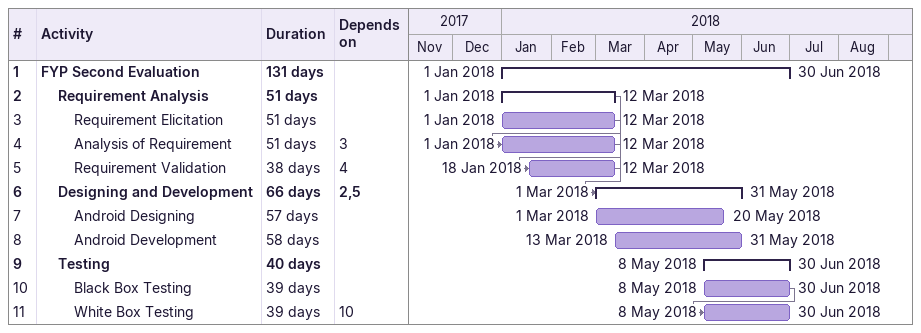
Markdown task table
| ID | Level | Task | Duration | Start | Finish | Predecessors |
|---|---|---|---|---|---|---|
| 1 | 1 | **FYP Second Evaluation** | 131d | 2018-01-01 | 2018-06-30 |  |
| 2 | 2 | **Requirement Analysis** | 51d | 2018-01-01 | 2018-03-12 |  |
| 3 | 3 | Requirement Elicitation | 51d | 2018-01-01 | 2018-03-12 |  |
| 4 | 3 | Analysis of Requirement | 51d | 2018-01-01 | 2018-03-12 | 3 |
| 5 | 3 | Requirement Validation | 38d | 2018-01-18 | 2018-03-12 | 4 |
| 6 | 2 | **Designing and Development** | 66d | 2018-03-01 | 2018-05-31 | 2, 5 |
| 7 | 3 | Android Designing | 57d | 2018-03-01 | 2018-05-20 |  |
| 8 | 3 | Android Development | 58d | 2018-03-13 | 2018-05-31 |  |
| 9 | 2 | **Testing** | 40d | 2018-05-08 | 2018-06-30 |  |
| 10 | 3 | Black Box Testing | 39d | 2018-05-08 | 2018-06-30 |  |
| 11 | 3 | White Box Testing | 39d | 2018-05-08 | 2018-06-30 | 10 |
